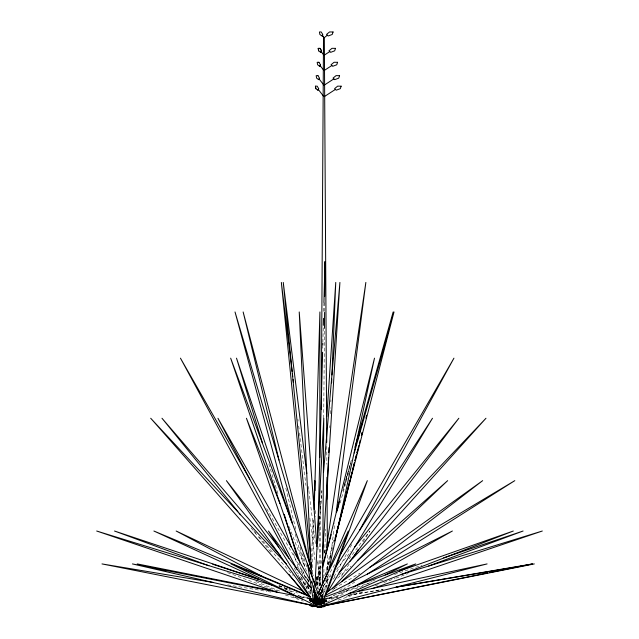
<?xml version="1.0" encoding="UTF-8"?>
<svg xmlns="http://www.w3.org/2000/svg" width="639" height="639" viewBox="0 0 639 639"><rect width="100%" height="100%" fill="white"/><g stroke="black" fill="none" stroke-linecap="round" stroke-linejoin="round"><path stroke-width="0.48" stroke-dasharray="3.19 2.4" d="M316.561 604.59L319.66 603.887L319.668 599.901M319.668 594.917L319.676 592.928M319.676 585.947L319.74 516.208M320.179 594.861L320.187 592.872M320.235 585.891L320.738 501.16M322.511 588.543L322.399 603.48L322.024 602.489C320.051 600.412 316.129 600.412 314.292 602.657L314.037 603.663L314.763 589.709M322.152 603.879L322.272 588.91M323.701 418.194L324.444 329.349M324.596 311.377L324.668 302.391M313.709 598.024L322.28 600.668L321.497 603.927C320.602 601.075 316.624 599.741 314.188 601.459L313.493 603.591L313.318 602.425L314.516 600.844L323.414 596.339M316.241 591.794L315.922 603.775L321.912 603.879M316.401 585.811L316.64 576.825M322.711 348.287L322.759 346.29M322.871 342.296L323.294 326.329M323.685 311.361L323.925 302.375M312.032 583.279L312.12 580.284M312.319 573.303L313.917 518.437M322.719 599.837L322.551 603.823L313.653 603.272M322.759 598.847L323.286 585.907M323.614 577.952L323.981 568.998M324.636 553.07L325.618 529.196M329.788 427.699L329.868 425.71M330.363 413.768L330.603 407.802M330.85 401.827L330.93 399.838M309.675 600.764L309.803 597.792M309.971 593.815L310.139 589.845M311.536 557.08L313.182 518.365M313.318 603.416L313.981 601.259L320.626 598.647M317.631 604.254L317.519 596.227M312.343 585.979L318.901 602.657L318.198 604.662M315.331 604.079L319.5 603.895L319.748 599.909M320.067 594.933L320.195 592.944M320.698 584.981L321.074 579.014M321.705 604.079L314.3 603.559L315.227 589.637M317.887 549.867L318.15 545.89M318.685 537.942L319.212 529.987M319.484 526.009L321.872 490.217M323.933 603.416L323.741 601.259L323.142 600.692L312.383 598.559M312.303 602.489L312.479 600.5M313.158 592.553L313.765 585.596M319.508 518.996L319.764 516.016M320.275 510.05L321.904 491.167M324.484 603.12L324.868 600.149M326.393 588.271L327.927 576.394M330.483 556.601L334.828 522.95M324.756 603.591L324.596 601.459L321.113 599.566M321.665 603.823L318.214 603.272L318.653 600.309M319.532 594.382L319.827 592.409M314.843 603.591L315.027 602.425C316.768 599.406 322.096 600.596 322.703 603.927M314.164 593.831L320.954 601.123L318.869 604.494M315.45 604.662C315.786 601.754 319.979 599.941 322.336 601.658L322.519 603.48M315.714 604.678L315.65 602.21C317.152 599.606 320.922 600.54 322.423 602.681L322.735 603.687M312.974 602.657L316.952 595.947M321.177 604.845L327.12 577.928M320.77 604.238L321.968 600.604L324.34 601.259L324.955 603.416M321.641 604.678L322.144 600.692L312.144 598.967M315.402 604.254L315.65 603.208C316.856 601.259 319.66 600.772 321.601 601.866L322.423 602.976M313.741 603.488L316.377 592.856M317.327 588.998L321.153 573.542M316.017 604.238L317.16 601.842L322.951 599.094M318.669 599.829L317.463 604.662L317.559 603.663L316.001 601.786L311.497 601.123M319.875 595.005L320.602 592.105M324.7 575.683L333.87 538.981M320.139 598.08L318.422 604.853L317.767 603.488L316.648 602.825L312.223 602.05M320.387 597.114L323.086 586.466M327.256 570.02L329.468 561.314M315.466 604.334L318.078 604.478L319.316 599.654M320.307 595.796L322.048 589.03M325.762 574.549L330.714 555.243M331.961 550.419L332.703 547.519M316.329 604.478L318.166 604.334L319.42 599.51M320.419 595.652L322.919 586.003M326.928 570.563L330.683 556.09M319.812 605.093L321.401 601.69L322.879 600.668L323.693 601.459L323.917 603.591M323.374 603.591L323.677 602.425L322.983 601.459C320.642 599.781 316.64 600.979 316.049 603.927M313.765 593.04L314.851 589.198M316.209 584.405L321.082 567.136M344.389 484.634L351.434 459.689M313.885 596.059L315.506 590.3M316.864 585.5L321.193 570.148M340.14 502.957L349.078 471.278M310.858 601.866L311.409 599.949M313.613 592.305L314.715 588.487M316.361 582.752L321.042 566.505M324.9 553.118L325.994 549.3M342.784 491L350.763 463.283M309.891 601.531L310.738 598.671M312.99 591.035L314.116 587.217M316.377 579.573L322.016 560.483M324.269 552.847L325.395 549.029M343.439 487.932L350.763 463.115M320.77 604.79L322.28 600.668M319.724 599.39L320.163 603.488L316.185 604.079M319.364 604.238L320.514 601.842L322.32 600.604L323.142 600.692M319.508 599.893L320.163 603.096L316.217 604.478M320.922 600.021L321.968 602.817L319.788 604.845M322.727 603.807L324.077 600.069M321.473 605.093L323.518 599.47M319.093 604.238C319.748 601.291 323.661 599.622 326.217 601.259L326.952 602.21M317.887 604.238L319.34 601.842L322.016 600.604M323.646 594.613L313.909 601.595L314.332 604.254M314.436 604.254L314.228 603.208L317 596.802M314.228 603.208L314.636 602.273C316.864 600.404 320.658 601.331 322.184 603.687M313.541 602.425L317.016 595.284M319.508 603.927C320.482 601.227 324.285 599.686 326.689 601.459L327.256 602.425M318.286 605.62L323.558 596.003M334.101 576.761L351.841 544.404M316.992 604.853L313.014 602.05L317 595.157M324.971 581.37L326.96 577.92M327.456 577.057L335.427 563.271M322.663 600.237L319.572 605.365L319.42 603.48L317.471 601.658L314.883 600.956L313.158 601.786M320.93 600.245L320.906 603.623L315.546 604.59M324.548 603.112L328.246 597.241M341.426 576.29L349.341 563.71M363.056 541.912L369.909 531.017L349.126 558.901M322.919 586.77L331.601 573.423M320.371 598.855L314.723 600.844L314.532 603.591M313.23 589.941L320.171 602.05L317.479 604.182M310.418 601.658L311.552 600.956L313.709 601.786L316.113 604.662M316.872 604.662L319.332 601.786L320.954 601.123M337.704 597.09L317.048 600.604L316.656 604.238M316.465 602.729L318.845 599.542M321.217 596.355L325.379 590.779M317 604.446L323.646 595.732M339.341 575.132L342.36 571.17M314.3 603.559L316.377 603.248L319.5 603.895M313.933 597.241L317.072 593.367M323.342 585.62L330.874 576.322M336.521 569.349L350.955 551.529M315.259 603.48L317.152 601.658M320.339 599.765L320.97 602.881L315.434 604.534M317.863 604.718L322.535 599.534M313.677 599.51L317.104 595.899M317.791 595.181L327.408 585.068M332.895 579.293L335.643 576.402M317.256 604.702L323.022 599.222M332.384 590.308L335.986 586.882M311.592 601.211L316.792 596.594M319.772 593.958L325.722 588.687M337.616 578.151L351.003 566.29M319.835 605.74L332.48 596.027M339.597 590.556L344.341 586.914M315.41 604.853L320.171 602.05M319.804 597.193L312.83 601.379L313.294 602.681M317.583 604.853L318.534 604.198L318.949 602.825L311.624 581.099M314.061 604.015L316.776 602.881L320.275 602.777M319.372 604.526L334.54 594.917M342.959 589.573L354.757 582.097M314.029 602.825L316.105 602.05L319.061 602.321L321.465 604.182M320.658 596.682L323.23 595.149M334.349 588.503L360.005 573.167M326.729 602.257L349.261 589.477M315.426 603.488L319.5 602.05L321.968 602.817M322.647 598.751L316.417 600.964L316.065 603.927M360.18 587.265L364.637 585.06M365.524 584.621L371.762 581.538M372.649 581.099L375.317 579.781M313.909 601.595L316.656 601.866L319.18 604.742M313.278 602.817L315.97 602.05L318.949 602.825M312.974 601.658L315.938 600.956L318.366 601.786L318.901 602.657M346.402 596.459L354.813 593.343M375.389 585.723L378.192 584.685M383.799 582.608L395.022 578.455M395.956 578.111L408.105 573.606M315.283 603.887L321.193 602.633M338.159 600.133L362.728 591.81M337.775 593.639L340.619 592.68M341.561 592.361L345.34 591.083M346.29 590.763L369.925 582.776M394.511 574.469L421.932 565.203M311.401 601.866L312.918 601.379L316.001 601.595L317.679 603.208M324.492 599.286L316.377 600.692L316.76 604.678M313.717 603.895L320.203 603.352M317.607 604.79L316.297 600.668L322.975 598.615M333.47 595.38L359.214 587.441M380.197 580.979L384.966 579.509M321.161 590.532L322.751 603.408L315.362 604.079M318.366 601.011L321.169 600.692L323.11 602.21L323.358 603.416M314.723 600.844L317.16 601.69L318.549 603.927C319.316 601.89 321.601 600.221 323.813 600.844M313.909 603.096L318.422 602.529L321.153 603.224M343.239 594.669L315.051 600.692L314.34 601.259L313.781 603.416L313.326 600.524M318.214 603.272L323.182 603.895M318.15 601.123L318.989 600.956L319.684 601.786L317.966 604.662L318.254 602.21L319.54 600.692L321.121 601.011L322.072 602.976M348.527 595.244L382.953 589.382M325.475 599.118L338.223 596.97M348.031 595.316L383.328 589.366M314.516 600.844C317.12 600.149 320.099 602.401 320.131 605.093M311.776 601.379L314.172 601.595L316.457 604.254M313.086 602.633L317.695 602.777L319.66 603.887M313.014 602.05L316.321 604.182M322.032 598.855L327.679 598.855M312.838 602.529L316.185 603.224L318.166 604.334M227.692 584.885L266.974 591.434M267.957 591.594L270.896 592.089M301.344 597.169L311.161 598.807M300.777 596.786L320.355 600.604M297.702 595.66L311.401 598.368M313.677 602.777L318.078 604.478M317.048 600.604L318.15 602.21L318.518 604.678M316.976 600.668L318.31 601.459L319.412 604.79M322.527 603.927L322 601.69L320.203 600.668C318.134 600.652 316.776 602.889 317.208 604.79M285.154 589.206L297.526 593.024M278.892 586.043L290.234 589.781M313.869 597.577L323.318 600.692M278.987 585.995L290.33 589.781M313.965 597.681L323.414 600.844M285.425 595.013L303.357 601.091M227.564 572.632L273.356 589.477M274.291 589.829L278.029 591.203M292.981 596.706L296.72 598.08M255.975 581.578L281.767 591.882M295.577 597.401L298.341 598.503M313.941 598.328L320.395 601.011M313.845 597.888L321.201 600.964M312.112 595.308L317.511 597.864M279.019 585.324L294.843 593.679M298.365 595.54L301.88 597.393M312.966 601.283L315.139 604.254M296.009 571.761L299.579 575.212M313.134 588.335L315.275 590.412M319.556 594.55L322.407 597.313M325.259 600.077L326.689 601.459M299.244 577.808L310.778 590.188M316.648 600.604L318.126 604.238M253.915 531.017L256.535 533.988M259.154 536.96L293.205 575.595M314.156 599.374L318.741 604.574L313.677 596.123M309.755 598.551L314.38 603.783M299.34 577.752L310.41 590.604M313.661 594.39L319.524 601.187M321.816 604.238C321.241 601.251 317.279 599.638 314.731 601.259L313.965 602.21L314.045 603.416M297.023 566.905L309.084 581.099M312.255 584.829L314.795 587.816M319.236 593.04L322.415 596.778M324.947 599.765L326.217 601.259M314.891 603.48L312.303 600.956L313.166 602.657M251.143 527.942L271.24 552.655M307.039 596.69L310.81 601.323M313.19 590.947L318.11 597.201L313.318 590.779M322.423 602.681L318.725 597.984L322.288 602.729M310.498 597.984L314.556 603.647M311.009 598.08L314.731 603.951M307.111 585.108L310.65 591.035M266.655 508.644L308.773 582.153M322.751 603.408L315.299 603.975L313.422 585.116M311.505 582.624L314.955 588.679M320.858 599.062L322.336 601.658M294.18 567.887L296.089 571.394M297.99 574.908L299.891 578.415M310.842 598.599L312.743 602.114M300.578 576.346L309.348 593.128M313.501 601.075L314.891 603.727M289.044 526.672L307.247 572.999M320.586 604.238C319.995 601.874 317.431 600.221 315.035 600.692L317.056 601.011L319.292 604.238M316.297 600.668L317.383 603.927M320.403 600.189L321.393 602.976M293.501 553.701L299.707 571.57M301.672 577.217L304.611 585.683M308.861 597.904L310.171 601.674M302.551 569.876L305.442 578.383M308.014 585.947L311.217 595.396M313.142 601.067L314.108 603.903M302.391 553.701L303.669 557.48M303.988 558.43L306.848 566.929M268.819 463.874L278.141 494.354M299.1 562.935L302.886 575.316M304.923 581.985L306.968 588.647M309.875 598.176L310.746 601.035M312.407 572.991L313.254 575.859M295.306 534.236L303.916 565.986M307.311 578.503L308.094 581.386M310.179 589.086L310.706 591.011M313.31 600.628L314.092 603.52M285.817 488.156L295.897 529.787M300.114 547.216L305.274 568.51M307.854 579.166L308.557 582.065M313.014 600.46L313.717 603.368M308.365 486.511L308.733 489.482M308.853 490.472L315.562 544.955M317.631 561.801L320.435 584.581M297.886 419.12L298.125 421.101M298.725 426.053L299.092 429.025M299.571 432.986L305.929 485.48M309.883 518.165L314.923 559.772M316.96 576.61L318.526 589.485M313.374 601.051L313.573 603.032M317.934 560.483L319.883 586.33M320.331 592.289L320.634 596.267M311.744 580.971L311.832 582.96M315.498 510.529L315.642 516.512M317.048 576.298L317.327 588.255M326.769 446.334L326.872 464.273M327.416 554.987L327.495 568.95M327.543 576.921L327.591 583.902"/><path stroke-width="0.96" d="M319.788 457.42L319.915 311.952L314.18 509.459M321.281 409.447L323.502 37.629L324.332 37.629L327.36 35.201M322.543 584.557L323.781 418.241L314.923 586.722M324.452 328.35L324.588 312.375M324.724 296.4L325.011 261.463L323.925 302.375M317.543 542.894L322.599 352.281M322.791 345.292L322.839 343.295M323.318 325.331L323.502 318.35M326.849 499.347L328.566 457.548M328.765 452.58L328.973 447.604M331.625 382.921L331.793 378.943M331.953 374.965L335.755 282.422L326.793 416.644M313.949 500.497L314.795 480.64L315.027 490.6M322.407 558.111L339.916 282.422L323.534 472.277M317.447 542.854L317.879 537.878M336.234 512.063L365.859 282.422L326.425 547.982M329.221 568.207L374.494 358.152L322.591 567.744M334.628 541.001L350.1 480.049M350.587 478.116L354.517 462.636M355.004 460.703L356.482 454.896M356.969 452.963L358.934 445.223M362.129 432.643L361.394 435.542L362.185 432.635M335.179 537.862L335.922 534.971M336.418 533.038L350.044 479.937M350.539 478.004L352.025 472.213M352.52 470.28L354.509 462.556M355.004 460.631L356.49 454.84M356.985 452.907L357.728 450.008M359.461 443.25L360.204 440.351M365.907 418.146L366.65 415.254M383.001 351.53L393.161 311.952L354.957 447.22M335.187 538.717L394.015 311.952L354.222 453.043M336.529 512.454L337.616 508.62M338.151 506.695L338.966 503.82M322.551 565.347L331.21 534.627M337.552 509.155L338.382 506.288M357.369 440.343L360.124 430.79M361.778 425.055L362.601 422.187M336.394 511.799L339.493 501.296M325.77 595.404L367.321 480.64L318.981 592.233M323.518 599.47L348.351 531.017L317.887 593.495M320.347 606.85L320.762 606.06M320.666 52.35L321.489 50.793L319.987 48.324L318.214 48.356L318.645 50.84L320.682 52.35L321.505 50.793L319.971 48.324M318.949 62.271L317.176 62.302L317.623 64.795L319.644 66.304L320.451 64.747L318.933 62.271M319.644 66.304L320.466 64.747M317.847 90.179L318.669 88.621L317.16 86.153L315.402 86.185L315.826 88.677L317.871 90.179L318.693 88.621M359.509 530.418L453.954 358.152L340.411 554.652M327.823 591.69L432.491 418.241L336.481 565.914M353.032 557.847L358.311 549.46M318.773 606.667L320.722 607.05L323.677 605.325M317.639 606.962L318.31 606.85L317.95 605.828M349.605 561.657L458.866 418.241L354.717 546.88M326.633 604.678L324.237 606.643L321.169 606.962M332.544 588.439L485.983 418.241L339.077 572.792M341.753 581.402L447.667 480.64L357.696 560.363M326.625 604.79L324.085 606.547L321.129 606.675M348.295 583.878L482.685 480.64L326.074 592.872M321.289 606.395L319.74 607.05L318.973 606.643M323.502 605.812L320.834 607.05L319.524 606.962M324.332 55.114L329.796 51.567M324.332 70.41L331.873 65.521M324.332 85.067L333.862 78.885M324.332 96.601L335.427 89.404M320.522 606.675L321.481 606.06M367.393 574.086L514.818 480.64L369.414 567.544M323.094 605.828L321.848 606.547L319.46 606.675M353.599 587.025L452.396 531.017L325.195 595.436M315.035 606.195L315.794 606.028L314.883 606.571L312.495 606.347M320.562 606.675L321.776 606.06M385.117 574.932L407.37 563.918L358.743 584.182M321.721 606.395L319.157 607.05L317.751 606.643L318.358 606.85M320.866 606.395L318.118 607.05L315.187 605.812M322.495 605.357L415.717 563.918L324.356 597.289M315.506 605.349L314.652 605.62M321.896 606.643L320.97 607.05L319.556 606.395M357.353 591.546L513.309 531.017L399.423 571.058M428.673 565.986L523.101 531.017L443.682 557.855M372.186 588.607L542.319 531.017L401.172 574.509M315.786 606.076L312.655 606.659L311.177 606.347L309.508 604.742M317.144 605.812L317.926 607.05L321.01 606.643M324.085 605.484L317.343 607.05L315.291 605.812M326.01 604.997L487.102 563.918L349.07 593.423M318.366 606.675L315.93 605.828M318.014 607.05L487.637 572.935M489.586 572.544L500.305 570.387M502.254 569.996L510.058 568.43M512.007 568.039L532.479 563.918L396.723 587.033M317.926 607.05L534.34 563.918L396.076 587.217M315.946 606.028L315.115 606.195L314.412 605.365M319.668 606.85L321.201 606.547M318.869 606.962L317.527 607.05L314.787 605.812M317.958 75.634L316.185 75.666L316.624 78.158L318.653 79.659L319.476 78.102L317.942 75.634M212.955 582.425L101.984 563.918L316.816 606.283M318.19 606.85L315.147 605.828L317.767 606.85M293.932 595.444L132.417 563.918L316.824 606.379M271.279 590.436L137.209 563.918L166.252 570.755M271.831 585.092L96.681 531.017L277.877 592.449M314.779 605.349L315.642 605.62M320.075 606.675L320.61 606.85M212.715 564.229L258.092 579.19M258.188 579.038L114.493 531.017L208.873 565.755M310.258 596.802L231.03 563.918L315.962 605.764M309.252 595.971L153.879 531.017L302.183 599.078M311.073 605.365L315.634 606.028L314.076 606.195L311.68 605.365M302.207 590.62L176.156 531.017L262.317 576.506M320.722 607.05L320.498 606.395M315.634 606.347L316.137 606.571L316.017 606.076M286.352 563.965L150.684 418.241L306.456 594.805M280.465 555.834L161.971 418.241L237.956 511.719M239.218 513.261L240.472 514.802M288.828 574.285L305.154 594.374M278.716 547.136L226.398 480.64L309.915 597.169M307.032 583.119L310.73 587.816M321.074 51.567L323.829 55.114M320.035 65.521L323.829 70.41M319.045 78.885L323.829 85.067M318.262 89.404L323.829 96.601M311.52 588.383L268.46 531.017L310.474 597.241M249.809 479.234L180.438 358.152L288.948 558.23M310.027 580.028L217.939 418.241L296.887 569.277M279.946 503.5L246.446 418.241L291.216 547.112M314.995 584.142L230.655 358.152L299.987 562.312M320.067 599.254L307.519 563.918L313.166 599.558M291.568 521.584L236.502 358.152L262.413 442.923M284.251 514.355L297.646 558.174M311.273 569.165L235.016 311.952L292.43 523.653M309.292 561.369L243.139 311.952L279.019 460.08M318.23 48.356L318.661 50.84M315.418 86.185L315.842 88.677M306.784 473.627L283.261 282.422L310.85 559.309M292.127 371.571L281.336 282.422L309.683 564.325M292.366 373.551L292.734 376.523M293.093 379.494L293.453 382.465M311.145 562.288L311.544 566.258M316.888 546.561L299.22 311.952L311.465 574.988M324.332 37.629L326.745 442.348M326.952 477.237L327.352 545.019M333.079 31.982L332.224 34.474L328.182 35.976L326.537 34.418L329.564 31.95L333.079 31.982M335.523 48.356L334.66 50.84L330.619 52.35L328.973 50.793L332 48.324L335.523 48.356M337.6 62.302L336.737 64.795L332.695 66.304L331.05 64.747L334.077 62.271L337.6 62.302M339.581 75.666L338.726 78.158L334.684 79.659L333.039 78.102L336.066 75.634L339.581 75.666M341.146 86.185L340.291 88.677L336.25 90.179L334.604 88.621L337.632 86.153L341.146 86.185M322.727 34.418L321.88 35.976L319.859 34.474L319.436 31.982L321.209 31.95L322.727 34.418M323.829 37.629L322.312 35.201L323.805 37.629"/></g></svg>
